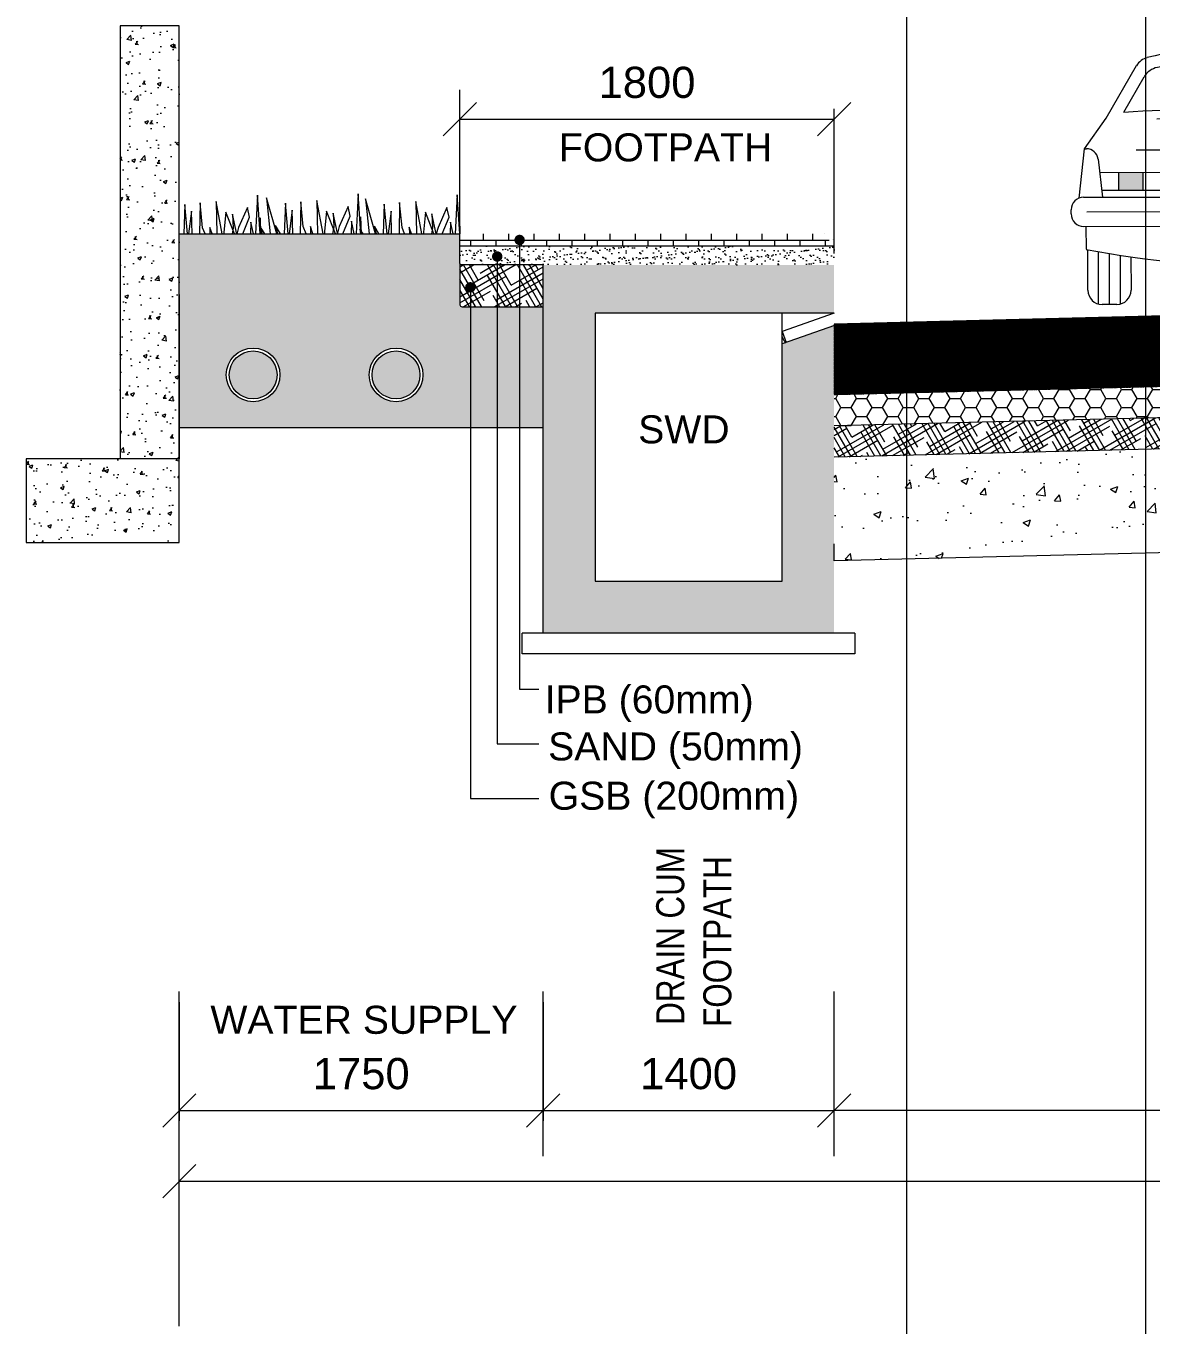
# Model space of a CAD drawing. Header units: inches. Extents: x 1863003 to 1881330, y 133141 to 515800.
# Drawn here: x 1865005 to 1870421, y 133141 to 139398 of the extents above; entities that cross this region are included whole.
import ezdxf

# ---------------------------------------------------------------- set-up
doc = ezdxf.new("R2010")
doc.units = ezdxf.units.IN
doc.header["$MEASUREMENT"] = 0
doc.layers.get('0').update_dxf_attribs({"color": 4, "linetype": 'ELEC_LINE', "lineweight": 13})
doc.layers.get('Defpoints').update_dxf_attribs({"lineweight": 13})
for name, color, linetype, lineweight in [('DIM', 7, 'Continuous', 13), ('DIMEN', 7, 'Continuous', 13), ('HATCH', 252, 'Continuous', 13)]:
    doc.layers.add(name, color=color, linetype=linetype, lineweight=lineweight)
doc.styles.add('ARIAL', font='arial.ttf')
doc.styles.get("Standard").update_dxf_attribs({"font": 'romans.shx'})
doc.linetypes.add('ELEC_LINE', pattern='A,12.7,-5.08,["EL",Standard,S=2.54,R=0,X=-2.54,Y=-1.27],-5.08', length=22.86)
doc.dimstyles.get("Standard").update_dxf_attribs({"dimtxt": 180, "dimasz": 160, "dimexe": 50, "dimexo": 50, "dimgap": 100, "dimtad": 1, "dimdec": 0, "dimzin": 0, "dimdsep": 46, "dimtxsty": 'ARIAL', "dimcen": 0.09, "dimclrd": 256, "dimclre": 256, "dimclrt": 256, "dimadec": 0, "dimazin": 0, "dimtm": 1e-09, "dimtfac": 1, "dimtdec": 0, "dimtofl": 0, "dimtmove": 0, "dimatfit": 3, "dimfxl": 0, "dimtolj": 1, "dimtzin": 0, "dimlwd": 9, "dimlwe": -1, "dimarcsym": 0})

# ---------------------------------------------------------------- blocks, each defined once
blk = doc.blocks.new('ca')
at = {"color": 8}
for p, q in [((-28.87, 25.62), (-23.64, 34.63)), ((28.87, 25.62), (23.64, 34.63)), ((-25.85, 26.63), (-22.36, 32.7)), ((25.85, 26.63), (22.36, 32.7)), ((-32.64, 20.39), (-28.87, 25.62)), ((-11.87, 25.46), (-20.19, 25.46)), ((-11.87, 25.46), (-13.81, 12.06)), ((0, 26.33), (-11.87, 25.46)), ((0, 26.33), (11.87, 25.46)), ((0, 21.14), (0, 26.33)), ((11.87, 25.46), (13.81, 12.06)), ((11.87, 25.46), (20.19, 25.46)), ((32.64, 20.39), (28.87, 25.62)), ((-33.58, 11.92), (-32.64, 20.39)), ((-32.64, 20.39), (-32.28, 20.39)), ((-12.64, 20.11), (-23.75, 20.11)), ((0, 21.14), (-10.62, 21.14)), ((0, 21.14), (10.62, 21.14)), ((12.64, 20.11), (23.75, 20.11)), ((32.64, 20.39), (32.28, 20.39)), ((33.58, 11.92), (32.64, 20.39)), ((-30.3, 18.62), (-29.57, 12.06)), ((0, 19.41), (0, 12.06)), ((30.3, 18.62), (29.57, 12.06)), ((-30.05, 16.33), (0, 16.33)), ((-26.76, 13.26), (-26.76, 16.33)), ((-22.56, 13.26), (-22.56, 16.33)), ((-17.19, 13.26), (-17.19, 16.33)), ((30.05, 16.33), (0, 16.33)), ((17.19, 13.26), (17.19, 16.33)), ((22.56, 13.26), (22.56, 16.33)), ((26.76, 13.26), (26.76, 16.33)), ((-32.79, 12.06), (0, 12.06)), ((-29.71, 13.26), (0, 13.26)), ((29.71, 13.26), (0, 13.26)), ((32.79, 12.06), (0, 12.06)), ((-34.95, 9.21), (-34.95, 9.91)), ((-32.26, 9.56), (0, 9.56)), ((32.26, 9.56), (0, 9.56)), ((34.95, 9.21), (34.95, 9.91)), ((-32.79, 7.05), (0, 7.05)), ((-32.41, 7.05), (-32.41, 3.13)), ((32.79, 7.05), (0, 7.05)), ((32.41, 7.05), (32.41, 3.13)), ((-6.6, 1.76), (-6.6, 6.69)), ((-6.6, 6.69), (0, 6.69)), ((6.6, 6.69), (0, 6.69)), ((6.6, 1.76), (6.6, 6.69)), ((-32.09, -3.91), (-32.09, 3.06)), ((-30.28, -6.26), (-30.28, 2.73)), ((-28.4, -6.35), (-28.4, 2.4)), ((28.4, -6.35), (28.4, 2.4)), ((30.28, -6.26), (30.28, 2.73)), ((32.09, -3.91), (32.09, 3.06)), ((-26.52, -6.26), (-26.52, 2.09)), ((-24.71, 1.81), (-24.71, -3.91)), ((0, 1.76), (-6.6, 1.76)), ((0, 1.76), (6.6, 1.76)), ((24.71, 1.81), (24.71, -3.91)), ((26.52, -6.26), (26.52, 2.09)), ((-27.15, -6.35), (-29.66, -6.35)), ((27.15, -6.35), (29.66, -6.35))]:
    blk.add_line(p, q, dxfattribs=at)
for centre, radius, start, end in [((0, -51.16), 89.85, 90, 104.0557), ((0, -51.16), 89.85, 75.9443, 90), ((-21.11, 33.15), 2.93, 104.0557, 149.858), ((0, -77.34), 113.45, 90, 100.1965), ((0, -77.34), 113.45, 79.8035, 90), ((21.11, 33.15), 2.93, 30.142, 75.9443), ((-19.5, 31.06), 3.3, 100.1965, 150.1888), ((19.5, 31.06), 3.3, 29.8112, 79.8035), ((0, -444.78), 472.11, 90, 93.1382), ((0, -444.78), 472.11, 86.8618, 90), ((-32.28, 18.4), 1.99, 6.3627, 90), ((32.28, 18.4), 1.99, 90, 173.6373), ((-32.79, 9.91), 2.16, 90, 180), ((32.79, 9.91), 2.16, 0, 90), ((-32.79, 9.21), 2.16, 180, 270), ((32.79, 9.21), 2.16, 270, 0), ((0, 169.59), 169.59, 258.9833, 270), ((0, 169.59), 169.59, 270, 281.0167), ((-29.66, -3.91), 2.44, 180, 270), ((-27.15, -3.91), 2.44, 270, 0), ((27.15, -3.91), 2.44, 180, 270), ((29.66, -3.91), 2.44, 270, 0)]:
    blk.add_arc(centre, radius, start, end, dxfattribs=at)
for points in [[(-22.56, 13.26), (-22.56, 16.33), (-26.76, 13.26), (-26.76, 16.33)], [(22.56, 13.26), (22.56, 16.33), (26.76, 13.26), (26.76, 16.33)]]:
    blk.add_solid(points, dxfattribs=at)
blk = doc.blocks.new('_Oblique')
at = {"color": 0, "linetype": 'ByBlock', "lineweight": -2}
blk.add_line((-0.5, -0.5), (0.5, 0.5), dxfattribs=at)
blk = doc.blocks.new('*D262')
at = {"layer": 'Defpoints', "color": 0, "ltscale": 0.02}
for p in [(1868892.3, 138949.6), (1867092.3, 138848.9), (1868892.3, 138848.9)]:
    blk.add_point(p, dxfattribs=at)
at = {"layer": 'DIMEN', "ltscale": 0.02}
for p, q in [((1867092.3, 138898.9), (1867092.3, 138999.6)), ((1868892.3, 138898.9), (1868892.3, 138999.6))]:
    blk.add_line(p, q, dxfattribs=at)
at = {"layer": 'DIMEN', "lineweight": 9, "ltscale": 0.02}
blk.add_line((1867092.3, 138949.6), (1868892.3, 138949.6), dxfattribs=at)
at = {"layer": 'DIMEN', "lineweight": 9, "ltscale": 0.02, "xscale": 160, "yscale": 160, "zscale": 160, "rotation": 180}
blk.add_blockref('_Oblique', (1867092.3, 138949.6), dxfattribs=at)
at = {"layer": 'DIMEN', "lineweight": 9, "ltscale": 0.02, "xscale": 160, "yscale": 160, "zscale": 160}
blk.add_blockref('_Oblique', (1868892.3, 138949.6), dxfattribs=at)
at = {"layer": 'DIMEN', "ltscale": 0.02, "insert": (1867992.3, 139126.2), "char_height": 150, "attachment_point": 5, "style": 'ARIAL'}
blk.add_mtext('\\A1;1800', dxfattribs=at)
blk = doc.blocks.new('*D265')
at = {"layer": 'Defpoints', "color": 0, "ltscale": 0.02}
for p in [(1868892.3, 134178), (1868892.3, 134178), (1875892.3, 134178)]:
    blk.add_point(p, dxfattribs=at)
at = {"layer": 'DIMEN', "lineweight": 9, "ltscale": 0.02}
blk.add_line((1875892.3, 134178), (1868892.3, 134178), dxfattribs=at)
at = {"layer": 'DIMEN', "lineweight": 9, "ltscale": 0.02, "xscale": 160, "yscale": 160, "zscale": 160, "rotation": 180}
blk.add_blockref('_Oblique', (1868892.3, 134178), dxfattribs=at)
at = {"layer": 'DIMEN', "lineweight": 9, "ltscale": 0.02, "xscale": 160, "yscale": 160, "zscale": 160}
blk.add_blockref('_Oblique', (1875892.3, 134178), dxfattribs=at)
at = {"layer": 'DIMEN', "ltscale": 0.02, "insert": (1872392.3, 134355.6), "char_height": 150, "attachment_point": 5, "style": 'ARIAL'}
blk.add_mtext('\\A1;7000 CARRIAGEWAY', dxfattribs=at)
blk = doc.blocks.new('*D266')
at = {"layer": 'Defpoints', "color": 0, "ltscale": 0.02}
for p in [(1867492.3, 134178), (1868892.3, 134178), (1868892.3, 134178)]:
    blk.add_point(p, dxfattribs=at)
at = {"layer": 'DIMEN', "lineweight": 9, "ltscale": 0.02}
blk.add_line((1867492.3, 134178), (1868892.3, 134178), dxfattribs=at)
at = {"layer": 'DIMEN', "lineweight": 9, "ltscale": 0.02, "xscale": 160, "yscale": 160, "zscale": 160, "rotation": 180}
blk.add_blockref('_Oblique', (1867492.3, 134178), dxfattribs=at)
at = {"layer": 'DIMEN', "lineweight": 9, "ltscale": 0.02, "xscale": 160, "yscale": 160, "zscale": 160}
blk.add_blockref('_Oblique', (1868892.3, 134178), dxfattribs=at)
at = {"layer": 'DIMEN', "ltscale": 0.02, "insert": (1868192.3, 134354.6), "char_height": 150, "attachment_point": 5, "style": 'ARIAL'}
blk.add_mtext('\\A1;1400', dxfattribs=at)
blk = doc.blocks.new('*D267')
at = {"layer": 'Defpoints', "color": 0, "ltscale": 0.02}
for p in [(1879742.3, 133837.7), (1865742.3, 133660.1), (1879742.3, 133660.1)]:
    blk.add_point(p, dxfattribs=at)
at = {"layer": 'DIMEN', "ltscale": 0.02}
for p, q in [((1865742.3, 133710.1), (1865742.3, 133887.7)), ((1879742.3, 133710.1), (1879742.3, 133887.7))]:
    blk.add_line(p, q, dxfattribs=at)
at = {"layer": 'DIMEN', "lineweight": 9, "ltscale": 0.02}
blk.add_line((1865742.3, 133837.7), (1879742.3, 133837.7), dxfattribs=at)
at = {"layer": 'DIMEN', "lineweight": 9, "ltscale": 0.02, "xscale": 160, "yscale": 160, "zscale": 160, "rotation": 180}
blk.add_blockref('_Oblique', (1865742.3, 133837.7), dxfattribs=at)
at = {"layer": 'DIMEN', "lineweight": 9, "ltscale": 0.02, "xscale": 160, "yscale": 160, "zscale": 160}
blk.add_blockref('_Oblique', (1879742.3, 133837.7), dxfattribs=at)
at = {"layer": 'DIMEN', "ltscale": 0.02, "insert": (1872392.3, 134015.4), "char_height": 150, "attachment_point": 5, "style": 'ARIAL'}
blk.add_mtext('\\A1;14000 ROW', dxfattribs=at)
blk = doc.blocks.new('*D270')
at = {"layer": 'Defpoints', "color": 0, "ltscale": 0.02}
for p in [(1865742.3, 134750.2), (1867492.3, 134750.2), (1867492.3, 134178)]:
    blk.add_point(p, dxfattribs=at)
at = {"layer": 'DIMEN', "ltscale": 0.02}
for p, q in [((1865742.3, 134700.2), (1865742.3, 134128)), ((1867492.3, 134700.2), (1867492.3, 134128))]:
    blk.add_line(p, q, dxfattribs=at)
at = {"layer": 'DIMEN', "lineweight": 9, "ltscale": 0.02}
blk.add_line((1865742.3, 134178), (1867492.3, 134178), dxfattribs=at)
at = {"layer": 'DIMEN', "lineweight": 9, "ltscale": 0.02, "xscale": 160, "yscale": 160, "zscale": 160, "rotation": 180}
blk.add_blockref('_Oblique', (1865742.3, 134178), dxfattribs=at)
at = {"layer": 'DIMEN', "lineweight": 9, "ltscale": 0.02, "xscale": 160, "yscale": 160, "zscale": 160}
blk.add_blockref('_Oblique', (1867492.3, 134178), dxfattribs=at)
at = {"layer": 'DIMEN', "ltscale": 0.02, "insert": (1866617.3, 134354.6), "char_height": 150, "attachment_point": 5, "style": 'ARIAL'}
blk.add_mtext('\\A1;1750', dxfattribs=at)

msp = doc.modelspace()

# ---------------------------------------------------------------- hatches: boundary and pattern name
at = {"layer": 'DIM', "linetype": 'Continuous'}
h = msp.add_hatch(dxfattribs=at)
h.set_pattern_fill('AR-CONC')
h.set_pattern_definition([(50, (2550, -374215.65), (182.184669, -15.939086), [19.05, -209.55]), (355, (2550, -374215.65), (-35.243421, 191.056845), [15.24, -167.640584]), (100.451445, (2565.18, -374216.98), (146.941247, 175.117752), [16.190009, -178.090245]), (46.1842, (2550, -374164.85), (271.07904, -42.042328), [28.575, -314.325]), (96.635558, (2572.6, -374168.35), (237.404134, 247.426125), [24.285023, -267.13561]), (351.184151, (2550, -374164.85), (237.404134, 247.426125), [22.859967, -251.45973]), (21, (2575.4, -374177.55), (151.614391, -102.265198), [19.05, -209.55]), (326, (2575.4, -374177.55), (61.802028, 184.187966), [15.24, -167.64]), (71.451445, (2588.03, -374186.07), (213.41642, 81.922769), [16.190009, -178.089938]), (37.5, (2550, -374215.65), (3.0886033, 84.5550389), [0, -165.608, 0, -170.18, 0, -168.275]), (7.5, (2550, -374215.65), (66.8196625, 100.180575), [0, -97.028, 0, -161.798, 0, -64.135]), (327.5, (2493.36, -374215.65), (135.5905952, -5.728744), [0, -63.5, 0, -198.12, 0, -262.89]), (317.5, (2467.96, -374215.65), (148.1291814, 25.426491), [0, -82.55, 0, -131.572, 0, -186.69])])
h.paths.add_polyline_path([(1865742.3, 137314.5), (1865004.8, 137314.5), (1865004.8, 136912.1), (1865742.3, 136912.1)])
h.paths.add_polyline_path([(1865742.3, 139398.5), (1865457.8, 139398.5), (1865457.8, 137314.5), (1865742.3, 137314.5)])
at = {"layer": 'DIM', "linetype": 'Continuous', "ltscale": 0.02}
h = msp.add_hatch(dxfattribs=at)
h.set_pattern_fill('HOUND', color=31, scale=600, angle=30, style=0)
h.paths.add_polyline_path([(1878301.2, 138363.6), (1878301, 138362.8), (1878300.8, 138363.6), (1877692.3, 138363.6), (1877692.3, 138221.2), (1877692.3, 138022.2, -0.414214), (1877682.3, 138012.2), (1877292.3, 138012.2), (1877292.3, 137464.5), (1879742.3, 137464.5), (1879742.3, 138363.6), (1879571.6, 138363.6), (1879571.1, 138361.6), (1879570.6, 138363.6), (1879118, 138363.6), (1879117.8, 138362.8), (1879117.6, 138363.6)])
h.paths.add_polyline_path([(1878874.5, 137718.9, -1), (1878616, 137718.9, -1)], flags=16)
h.paths.add_polyline_path([(1878860.5, 137718.9, -1), (1878630, 137718.9, -1)], flags=0)
h.paths.add_polyline_path([(1878072, 137718.9, -1), (1877813.6, 137718.9, -1)], flags=16)
h.paths.add_polyline_path([(1878058, 137718.9, -1), (1877827.6, 137718.9, -1)], flags=0)
h.paths.add_polyline_path([(1879225.8, 137718.9, -1), (1878967.4, 137718.9, -1)], flags=16)
h.paths.add_polyline_path([(1879211.8, 137718.9, -1), (1878981.4, 137718.9, -1)], flags=0)
h.paths.add_polyline_path([(1879662.2, 137718.9, -1), (1879403.8, 137718.9, -1)], flags=16)
h.paths.add_polyline_path([(1879648.2, 137718.9, -1), (1879417.8, 137718.9, -1)], flags=0)
h.paths.add_polyline_path([(1866019.4, 138398.4), (1866018.9, 138396.3), (1866018.4, 138398.4), (1865742.3, 138398.4), (1865742.3, 137464.5), (1867492.3, 137464.5), (1867492.3, 138047), (1867102.3, 138047, -0.414214), (1867092.3, 138057), (1867092.3, 138256), (1867092.3, 138398.4), (1866978.6, 138398.4), (1866978.3, 138397.3), (1866978.1, 138398.4)])
h.paths.add_polyline_path([(1866226.6, 137718.9, -1), (1865968.1, 137718.9, -1)], flags=16)
h.paths.add_polyline_path([(1866212.6, 137718.9, -1), (1865982.1, 137718.9, -1)], flags=0)
h.paths.add_polyline_path([(1866914.2, 137718.9, -1), (1866655.7, 137718.9, -1)], flags=16)
h.paths.add_polyline_path([(1866900.2, 137718.9, -1), (1866669.7, 137718.9, -1)], flags=0)
at = {"layer": 'DIM', "linetype": 'Continuous'}
h = msp.add_hatch(dxfattribs=at)
h.set_pattern_fill('AR-BRSTD', scale=0.6)
h.set_pattern_definition([(0, (0, -373923.26), (0, 40.64508), []), (90, (0, -373923.26), (-60.96, 40.64508), [40.64508, -40.64508])])
h.paths.add_polyline_path([(1868892.3, 138338.4), (1868842.3, 138398.4), (1867092.3, 138398.4), (1867092.3, 138338.4)])
h = msp.add_hatch(dxfattribs=at)
h.set_pattern_fill('AR-SAND')
h.set_pattern_definition([(37.5, (0, -373923.26), (-1.6000313, 48.9413237), [0, -38.608, 0, -43.18, 0, -41.275]), (7.5, (0, -373923.26), (44.9523283, 71.68251), [0, -20.828, 0, -34.798, 0, -13.335]), (327.5, (-31.24, -373923.26), (79.099237, 0.1437185), [0, -12.7, 0, -45.72, 0, -59.69]), (317.5, (-31.24, -373923.26), (76.3556452, 22.2929323), [0, -6.35, 0, -29.972, 0, -34.29])])
h.paths.add_polyline_path([(1868892.3, 138248.4), (1868892.3, 138338.4), (1867092.3, 138338.4), (1867092.3, 138248.4)])
at = {"layer": 'DIM', "linetype": 'Continuous', "ltscale": 0.02}
h = msp.add_hatch(dxfattribs=at)
h.set_pattern_fill('HOUND', color=130, scale=400, angle=30, style=0)
h.set_pattern_definition([(30, (0, -373923.259), (74.10254038, 71.6506351), [400, -200]), (120, (0, -373923.259), (28.3493649, -99.10254038), [400, -200])])
h.paths.add_polyline_path([(1867492.3, 138048.4), (1867492.3, 138248.4), (1867092.3, 138248.4), (1867092.3, 138219.5), (1867092.3, 138048.4)])
at = {"layer": 'DIM', "linetype": 'Continuous'}
h = msp.add_hatch(dxfattribs=at)
h.set_pattern_fill('AR-CONC', scale=10)
h.set_pattern_definition([(50, (0, 0), (71.7260183, -6.2752135), [7.5, -82.5]), (355, (0, 0), (-13.8751334, 75.2192134), [6, -66]), (100.4514445, (5.98, -0.52), (57.8508847, 68.943999), [6.3740192, -70.1142112]), (46.1842, (0, 20), (106.724133, -16.551928), [11.25, -123.75]), (96.6356355, (8.89, 18.62), (93.4661946, 97.41186), [9.561034, -105.171376]), (351.184164, (0, 20), (93.4661945, 97.41186), [9, -99]), (21, (10, 15), (59.6907052, -40.261889), [7.5, -82.5]), (326, (10, 15), (24.3315332, 72.5150045), [6, -66]), (71.4514447, (14.974, 11.645), (84.0222377, 32.2531153), [6.374019, -70.1142112]), (37.5, (0, 0), (1.21598553, 33.2893854), [0, -65.2, 0, -67, 0, -66.25]), (7.5, (0, 0), (26.30695374, 39.4411712), [0, -38.2, 0, -63.7, 0, -25.25]), (327.5, (-22.3, 0), (53.3822436, -2.25548717), [0, -25, 0, -78, 0, -103.5]), (317.5, (-32.3, 0), (58.3186169, 10.0104982), [0, -32.5, 0, -51.8, 0, -73.5])])
h.paths.add_polyline_path([(1867742.3, 138016.1), (1868892.3, 138016.1), (1868892.3, 138248.4), (1867492.3, 138248.4), (1867492.3, 136476.5), (1868892.3, 136476.5), (1868892.3, 137956), (1868642.3, 137867.8), (1868642.3, 136726.5), (1867742.3, 136726.5)])
at = {"layer": 'DIM', "linetype": 'Continuous', "ltscale": 0.02}
h = msp.add_hatch(dxfattribs=at)
h.set_pattern_fill('HONEY', color=31, scale=400, style=0)
h.set_pattern_definition([(0, (0, -374215.65), (75, 43.3012702), [50, -100]), (120, (0, -374215.65), (-75, 43.3012702), [50, -100]), (60, (0, -374215.65), (2e-14, 86.6025404), [-100, 50])])
h.paths.add_polyline_path([(1868892.3, 137623.5), (1872392.3, 137711), (1872392.3, 137561), (1868892.3, 137473.4)])
h = msp.add_hatch(dxfattribs=at)
h.set_pattern_fill('HOUND', color=130, scale=400, angle=30, style=0)
h.set_pattern_definition([(30, (0, -374215.648), (74.10254038, 71.6506351), [400, -200]), (120, (0, -374215.648), (28.3493649, -99.10254038), [400, -200])])
h.paths.add_polyline_path([(1868892.3, 137473.4), (1872392.3, 137561), (1872392.3, 137410.9), (1868892.3, 137323.4)])
h = msp.add_hatch(dxfattribs=at)
h.set_pattern_fill('AR-CONC', scale=50, style=0)
h.set_pattern_definition([(50, (0, -374215.65), (358.63009, -31.376067), [37.5, -412.5]), (355, (0, -374215.65), (-69.37567, 376.09607), [30, -330]), (100.451444, (29.9, -374218.26), (289.254423, 344.719995), [31.870096, -350.571056]), (46.1842, (0, -374115.65), (533.62067, -82.75964), [56.25, -618.75]), (96.635635, (44.47, -374122.54), (467.33097, 487.0593), [47.80517, -525.85688]), (351.184164, (0, -374115.65), (467.33097, 487.0593), [45, -495]), (21, (50, -374140.65), (298.453526, -201.309445), [37.5, -412.5]), (326, (50, -374140.65), (121.657666, 362.57502), [30, -330]), (71.451445, (74.87, -374157.42), (420.11119, 161.265576), [31.870095, -350.571056]), (37.5, (0, -374215.65), (6.079928, 166.446927), [0, -326, 0, -335, 0, -331.25]), (7.5, (0, -374215.65), (131.534769, 197.205856), [0, -191, 0, -318.5, 0, -126.25]), (327.5, (-111.5, -374215.65), (266.911218, -11.277436), [0, -125, 0, -390, 0, -517.5]), (317.5, (-161.5, -374215.65), (291.593085, 50.05249), [0, -162.5, 0, -259, 0, -367.5])])
h.paths.add_polyline_path([(1868892.3, 137323.4), (1872392.3, 137410.9), (1872392.3, 136910.8), (1868892.3, 136823.2)])
at = {"layer": 'HATCH', "linetype": 'Continuous', "ltscale": 0.02}
h = msp.add_hatch(dxfattribs=at)
h.set_pattern_fill('ANSI31', color=141, scale=10)
h.set_pattern_definition([(45, (0, -374215.6482), (-0.8838834765, 0.8838834765), [])])
h.paths.add_polyline_path([(1868892.3, 137956), (1868892.3, 137963.6), (1872392.3, 138051.1), (1872392.3, 137711), (1868892.3, 137623.5)])

# ---------------------------------------------------------------- linework, layer by layer
at = {"color": 8, "linetype": 'Continuous', "ltscale": 0.02}
for p in [(1869242.3, 502880.9), (1870392.3, 502880.9)]:
    msp.add_xline(p, (0, 1), dxfattribs=at)
at = {"color": 66, "linetype": 'Continuous', "lineweight": 9, "ltscale": 0.25, "flags": 128}
for points in [[(1865949.2, 138398.4), (1865920.2, 138553.2), (1865923.2, 138398.4)], [(1866131.5, 138398.4), (1866119, 138584.8), (1866109.4, 138398.4)], [(1866211.2, 138398.4), (1866162.1, 138571.4), (1866179.9, 138398.4)], [(1866352.2, 138398.4), (1866338.3, 138432.8), (1866326.6, 138552.5), (1866323.5, 138398.4)], [(1866434, 138398.4), (1866404, 138558.4), (1866407.1, 138398.4)], [(1866615.6, 138398.4), (1866602.8, 138590), (1866593, 138398.4)], [(1866685.6, 138398.4), (1866637.7, 138567.1), (1866655.1, 138398.4)], [(1866908.8, 138398.4), (1866879.6, 138554.1), (1866882.7, 138398.4)], [(1867091, 138398.4), (1867078.5, 138585.7), (1867068.9, 138398.4)], [(1865781.8, 138398.4), (1865768.7, 138540), (1865763.8, 138398.4)], [(1865804.3, 138398.4), (1865801.2, 138506.6), (1865787, 138398.4)], [(1865866.3, 138398.4), (1865854.5, 138427.6), (1865842.8, 138547.3), (1865839.8, 138398.4)], [(1866007.3, 138398.4), (1865966.7, 138501.8), (1865957.2, 138404.4), (1865956.9, 138398.4)], [(1866048, 138398.4), (1866080.4, 138477.5), (1866070.5, 138524.3), (1866027.5, 138427.8), (1866018.9, 138396.3), (1865998.2, 138493.1), (1866001.2, 138425.8), (1865996.7, 138398.4)], [(1866266.1, 138398.4), (1866252.5, 138545.3), (1866247.4, 138398.4)], [(1866288.2, 138398.4), (1866285, 138511.8), (1866270.1, 138398.4)], [(1866493.2, 138398.4), (1866450.5, 138507), (1866441, 138409.6), (1866440.4, 138398.4)], [(1866529.6, 138398.4), (1866564.2, 138482.7), (1866554.3, 138529.6), (1866511.3, 138433), (1866502.7, 138401.6), (1866482, 138498.3), (1866485, 138431), (1866479.7, 138398.4)], [(1866741.4, 138398.4), (1866728.1, 138541), (1866723.2, 138398.4)], [(1866763.8, 138398.4), (1866760.7, 138507.6), (1866746.3, 138398.4)], [(1866826.2, 138398.4), (1866814, 138428.6), (1866802.3, 138548.3), (1866799.3, 138398.4)], [(1866967.1, 138398.4), (1866926.2, 138502.7), (1866916.7, 138405.4), (1866916.3, 138398.4)], [(1867007, 138398.4), (1867039.8, 138478.4), (1867029.9, 138525.3), (1866987, 138428.7), (1866978.3, 138397.3), (1866957.6, 138494.1), (1866960.7, 138426.8), (1866956, 138398.4)], [(1865899.6, 138398.4), (1865889.4, 138428.4), (1865889.5, 138398.4)], [(1866099.2, 138398.4), (1866087, 138453.8), (1866085.4, 138398.4)], [(1866129.2, 138431.9), (1866130.7, 138474.7), (1866132.8, 138398.4)], [(1866154.3, 138398.4), (1866135.4, 138425.1), (1866139.3, 138398.4)], [(1866229.6, 138398.4), (1866205.4, 138438.4), (1866213.8, 138398.4)], [(1866385.2, 138398.4), (1866373.2, 138433.7), (1866373.4, 138398.4)], [(1866584.2, 138398.4), (1866570.8, 138459), (1866569.1, 138398.4)], [(1866613, 138437.1), (1866614.5, 138479.9), (1866616.8, 138398.4)], [(1866702.7, 138398.4), (1866681, 138434.2), (1866688.5, 138398.4)], [(1866859.4, 138398.4), (1866848.8, 138429.4), (1866849, 138398.4)], [(1867058.9, 138398.4), (1867046.4, 138454.8), (1867044.8, 138398.4)], [(1867088.7, 138432.8), (1867090.2, 138475.6), (1867092.3, 138398.4)], [(1866626.9, 138398.4), (1866611, 138420.9), (1866614.3, 138398.4)]]:
    msp.add_lwpolyline(points, dxfattribs=at)
at = {"color": 7, "linetype": 'Continuous', "ltscale": 0.02, "const_width": 0.2}
msp.add_lwpolyline([(1867092.3, 138398.4), (1868842.3, 138398.4, -0.414214), (1868892.3, 138348.4), (1868892.3, 136476.5)], format="xyb", dxfattribs=at)
at = {"color": 7, "linetype": 'Continuous', "ltscale": 0.02}
for points in [[(1867092.3, 138256), (1867092.3, 138398.4)], [(1867492.3, 136476.5), (1867492.3, 138248.4)], [(1867742.3, 138016.1), (1867742.3, 136726.5), (1868642.3, 136726.5), (1868642.3, 138016.1)], [(1868892.3, 138016.1), (1867742.3, 138016.1)], [(1867392.3, 136376.5), (1867392.3, 136476.5)], [(1868992.3, 136476.5), (1867392.3, 136476.5)], [(1868992.3, 136476.5), (1868992.3, 136376.5)], [(1868992.3, 136376.5), (1867392.3, 136376.5)]]:
    msp.add_lwpolyline(points, dxfattribs=at)
at = {"color": 7, "linetype": 'Continuous', "ltscale": 0.02, "const_width": 0.2}
msp.add_lwpolyline([(1868892.3, 138248.4), (1867092.3, 138248.4)], dxfattribs=at)
at = {"color": 6, "linetype": 'Continuous', "ltscale": 0.02}
for points in [[(1872392.3, 138051.1), (1868892.3, 137963.6)], [(1872392.3, 137711), (1868892.3, 137623.5)], [(1872392.3, 137561), (1868892.3, 137473.4)], [(1872392.3, 137410.9), (1868892.3, 137323.4)], [(1872404.8, 136911.1), (1868892.3, 136823.2), (1868892.3, 136906)]]:
    msp.add_lwpolyline(points, dxfattribs=at)
at = {"color": 8, "linetype": 'Continuous', "ltscale": 0.02}
for points in [[(1865742.3, 133140.6), (1865742.3, 134750.2)], [(1867492.3, 133957.8), (1867492.3, 134750.2)], [(1868892.3, 133957.8), (1868892.3, 134750.2)]]:
    msp.add_lwpolyline(points, dxfattribs=at)
at = {"layer": 'DIM', "color": 7, "linetype": 'Continuous'}
for points in [[(1865742.3, 137314.5), (1865742.3, 139398.5), (1865457.8, 139398.5), (1865457.8, 137314.5)], [(1865742.3, 138398.4), (1867092.3, 138398.4)], [(1868892.3, 138338.4), (1867092.3, 138338.4)], [(1867492.3, 138248.4), (1867092.3, 138248.4)], [(1865742.3, 138106), (1865742.3, 137314.5)], [(1868892.3, 138016.1), (1868642.3, 137927.8)], [(1868894.2, 137956.7), (1868642.3, 137867.8)], [(1868642.3, 137927.8), (1868661.2, 137874.4)], [(1867492.3, 137464.5), (1865742.3, 137464.5)], [(1865742.3, 137314.5), (1865004.8, 137314.5), (1865004.8, 136912.1), (1865742.3, 136912.1), (1865742.3, 137314.5)]]:
    msp.add_lwpolyline(points, dxfattribs=at)
at = {"layer": 'DIM', "color": 8, "linetype": 'Continuous'}
for points in [[(1867092.3, 138445.9), (1867092.3, 139092)], [(1868892.3, 138303.8), (1868892.3, 138949.9)]]:
    msp.add_lwpolyline(points, dxfattribs=at)
at = {"layer": 'DIM', "color": 7, "linetype": 'Continuous'}
msp.add_lwpolyline([(1867092.3, 138256), (1867092.3, 138057, 0.414214), (1867102.3, 138047), (1867492.3, 138047)], format="xyb", dxfattribs=at)
for centre, radius in [((1866097.4, 137718.9), 129.2), ((1866097.4, 137718.9), 115.2), ((1866784.9, 137718.9), 129.2), ((1866784.9, 137718.9), 115.2)]:
    msp.add_circle(centre, radius, dxfattribs=at)
msp.add_arc((1868691, 137915), 50.4, 165.21673, 233.66362, dxfattribs=at)

# ---------------------------------------------------------------- block references
at = {"layer": 'DIM', "color": 7, "linetype": 'Continuous', "xscale": 28.04577624273334, "yscale": 28.04577624273334, "zscale": 28.04577624273334, "rotation": 0.1542392016107282}
msp.add_blockref('ca', (1871013.3, 138238.2), dxfattribs=at)

# ---------------------------------------------------------------- texts
at = {"layer": 'DIMEN', "linetype": 'Continuous', "style": 'ARIAL'}
for s, p in [('FOOTPATH', (1867568.3, 138746.8)), ('SWD', (1867949.6, 137389.3)), ('IPB (60mm)', (1867499.5, 136089.3)), ('SAND (50mm)', (1867516.5, 135863.2)), ('GSB (200mm)', (1867519, 135625.8)), ('WATER SUPPLY', (1865891.8, 134547.2))]:
    msp.add_text(s, height=135, dxfattribs=at).set_placement(p)
at = {"layer": 'DIMEN', "linetype": 'Continuous', "style": 'ARIAL', "width": 0.8}
for s, p in [('DRAIN CUM', (1868171.4, 134590.8)), ('FOOTPATH', (1868397.9, 134580.7))]:
    msp.add_text(s, height=135, rotation=90, dxfattribs=at).set_placement(p)

# ---------------------------------------------------------------- dimensions: what is measured, and where the dimension line sits
at = {"layer": 'DIMEN', "ltscale": 0.02}
for p1, p2, distance, picture, middle in [((1867092.3, 138848.9), (1868892.3, 138848.9), 100.6, '*D262', (1867992.3, 139126.2)), ((1865742.3, 134750.2), (1867492.3, 134750.2), -572.2, '*D270', (1866617.3, 134354.6)), ((1867492.3, 134178), (1868892.3, 134178), 0, '*D266', (1868192.3, 134354.6))]:
    dim = msp.add_aligned_dim(p1=p1, p2=p2, distance=distance, dimstyle='Standard', override={"dimtxt": 150, "dimblk1": 'Oblique', "dimblk2": 'Oblique', "dimsah": 1}, dxfattribs=at)
    dim.commit()
    dim.dimension.update_dxf_attribs({"geometry": picture, "text_midpoint": middle})
dim = msp.add_aligned_dim(p1=(1875892.3, 134178), p2=(1868892.3, 134178), distance=0, text='<> CARRIAGEWAY', dimstyle='Standard', override={"dimtxt": 150, "dimblk1": 'Oblique', "dimblk2": 'Oblique', "dimsah": 1}, dxfattribs=at)
dim.commit()
dim.dimension.update_dxf_attribs({"geometry": '*D265', "text_midpoint": (1872392.3, 134355.6)})
dim = msp.add_linear_dim(base=(1879742.3, 133837.7), p1=(1865742.3, 133660.1), p2=(1879742.3, 133660.1), angle=0, text='<> ROW', dimstyle='Standard', override={"dimtxt": 150, "dimblk1": 'Oblique', "dimblk2": 'Oblique', "dimsah": 1}, dxfattribs=at)
dim.commit()
dim.dimension.update_dxf_attribs({"geometry": '*D267', "text_midpoint": (1872392.3, 133837.7), "dimtype": 161})

# ---------------------------------------------------------------- leaders
at = {"layer": 'DIMEN', "lineweight": 9, "ltscale": 0.02}
for points in [[(1867379.3, 138368.6), (1867379.3, 136205.4), (1867471.6, 136205.4)], [(1867271.6, 138288.9), (1867271.6, 135942.9), (1867471.6, 135942.9)], [(1867142.3, 138140.5), (1867142.3, 135680.4), (1867471.6, 135680.4)]]:
    msp.add_leader(points, dimstyle='Standard', override={"dimasz": 50, "dimldrblk": 'Dot'}, dxfattribs=at)

doc.saveas('drawing.dxf')
